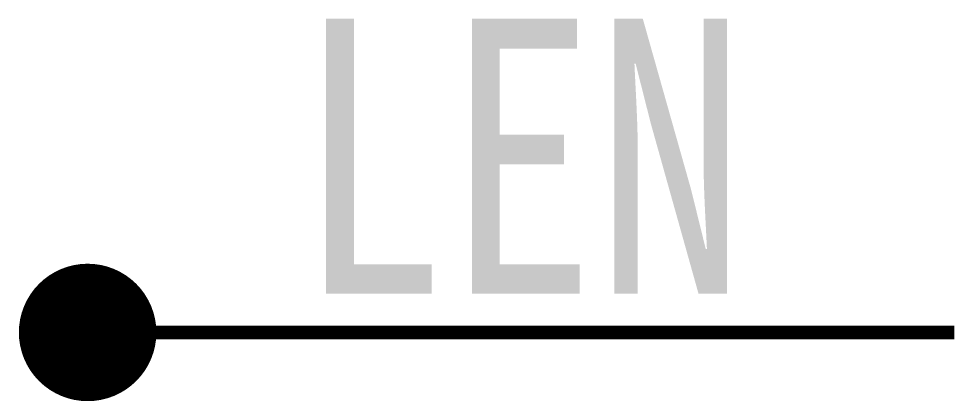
# Model space of a CAD drawing. Header units: inches. Extents: x -0.5 to 6.35, y -0.5 to 2.28.
import ezdxf
from ezdxf.enums import TextEntityAlignment as Align

# ---------------------------------------------------------------- set-up
doc = ezdxf.new("R2010")
doc.units = ezdxf.units.IN
doc.header["$MEASUREMENT"] = 0
doc.styles.add('TUKOU', font='', dxfattribs={"width": 0.83})
doc.styles.get('TUKOU').set_extended_font_data('SimSun')

msp = doc.modelspace()

# ---------------------------------------------------------------- linework, layer by layer
at = {"const_width": 0.5}
msp.add_lwpolyline([(-0.2499, 0, 1), (0.2501, 0, 1)], format="xyb", close=True, dxfattribs=at)
at = {"color": 7, "const_width": 0.1}
msp.add_lwpolyline([(0, 0), (6.3, 0)], dxfattribs=at)

# ---------------------------------------------------------------- texts
at = {"color": 7, "style": 'TUKOU', "width": 0.8}
msp.add_attdef('LEN', text='888', height=2, dxfattribs=at).set_placement((3.15, 1.2818), align=Align.MIDDLE_CENTER)

doc.saveas('drawing.dxf')
